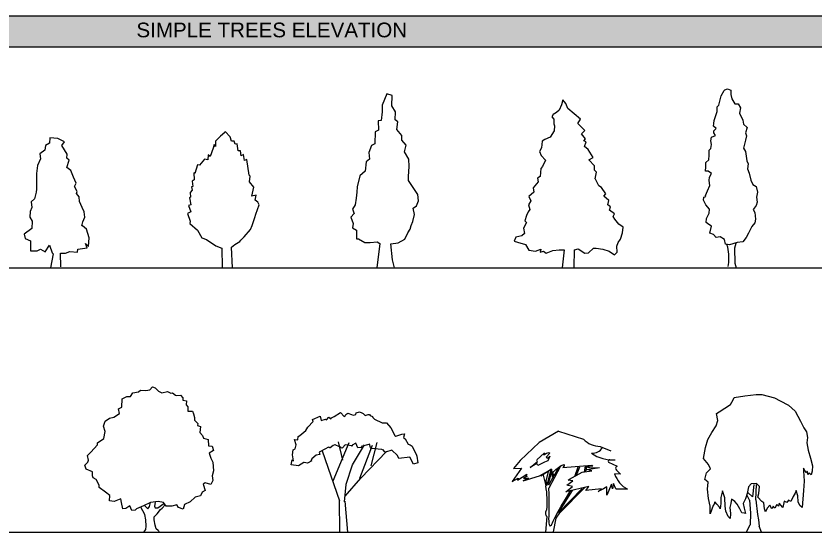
# Model space of a CAD drawing. Header units: millimetres. Extents: x 157249 to 320429, y 217580 to 295459.
# Drawn here: x 222099 to 276411, y 260364 to 295459 of the extents above; entities that cross this region are included whole.
import ezdxf

# ---------------------------------------------------------------- set-up
doc = ezdxf.new("R2010")
doc.units = ezdxf.units.MM
doc.layers.add('www.cad-blocks.net', color=7, linetype='Continuous')
doc.styles.get("Standard").update_dxf_attribs({"font": 'arial.ttf'})

# ---------------------------------------------------------------- blocks, each defined once
blk = doc.blocks.new('A$C0CE4105A')
blk.add_lwpolyline([(2494, 74), (2457, 998), (2801, 1001), (3105, 1111), (3626, 1076), (3654, 1282), (4273, 1356), (4172, 1670), (4380, 1465), (4405, 2045), (4233, 2633), (3956, 2867), (3917, 2867), (3983, 3142), (4118, 3458), (4086, 3802), (3946, 4105), (3766, 4517), (3734, 4831), (3556, 5065), (3594, 5203), (3414, 5546), (3521, 5753), (3341, 6164), (3170, 6615), (2893, 6819), (3056, 7332), (2888, 7468), (2915, 7743), (2567, 8330), (2742, 8568), (2288, 8810), (1737, 8835), (1711, 8491), (1437, 8321), (1400, 8007), (1058, 7768), (1100, 7424), (897, 6971), (832, 6420), (836, 5938), (841, 5359), (803, 5152), (708, 4699), (464, 4491), (507, 4118), (401, 3842), (374, 3458), (543, 3184), (518, 2673), (0, 2286), (71, 2011), (416, 1847), (422, 1159), (559, 1160), (874, 1162), (1109, 1263), (1424, 1098), (1726, 1543), (1907, 1033), (1976, 965), (1777, 0)])
blk = doc.blocks.new('A$C539E6DC1')
blk.add_lwpolyline([(3051, 0), (2998, 1400), (3218, 1581), (3553, 1805), (3626, 1879), (3845, 2102), (4283, 2621), (4387, 2885), (4572, 3434), (4644, 3656), (4860, 4289), (4785, 4468), (4594, 4614), (4665, 4951), (4371, 4875), (4514, 5497), (4216, 5864), (4255, 6232), (4181, 6306), (4025, 7378), (3878, 7304), (3801, 7714), (3655, 7628), (3610, 7965), (3431, 7963), (3385, 8447), (3238, 8404), (3162, 8625), (2983, 8623), (2907, 8918), (2568, 9283), (2537, 9209), (2244, 8954), (1909, 8615), (1912, 8246), (1806, 8393), (1734, 8140), (1549, 7580), (1401, 7695), (1372, 7358), (1150, 7388), (817, 6985), (669, 7015), (495, 6424), (421, 6466), (456, 5982), (309, 5907), (354, 5539), (281, 5506), (314, 5286), (168, 5137), (212, 4800), (139, 4768), (216, 4284), (69, 4252), (220, 3811), (0, 3693), (183, 3179), (153, 3031), (672, 2561), (971, 2048), (1298, 1934), (1934, 1497), (2335, 1353), (2345, 26)])
blk = doc.blocks.new('A$C67D91E75')
blk.add_lwpolyline([(2975, 9), (2824, 556), (2710, 1629), (3225, 1707), (3665, 1963), (3883, 2375), (4029, 2629), (4100, 2893), (4204, 3146), (4316, 3632), (4239, 4073), (4459, 4222), (4603, 4550), (4558, 4992), (4185, 5547), (3929, 5945), (3927, 6208), (3953, 6904), (3949, 7388), (3651, 7902), (3763, 8345), (3465, 8679), (3463, 9006), (3123, 9414), (3192, 9930), (3012, 10076), (3040, 10624), (2784, 11033), (2810, 11728), (2440, 11841), (2120, 11059), (2124, 10617), (2054, 10027), (1865, 9993), (1870, 9362), (1650, 9255), (1625, 8444), (1404, 8326), (1219, 7851), (1264, 7398), (1045, 7218), (976, 6585), (610, 6256), (426, 5518), (397, 5149), (358, 4738), (288, 4295), (112, 3999), (219, 3705), (0, 3450), (151, 3009), (122, 2714), (375, 2569), (380, 1979), (527, 1980), (940, 1720), (1309, 1723), (1782, 1769), (1973, 1655), (1764, 0)])
blk = doc.blocks.new('A$C73D7065E')
blk.add_lwpolyline([(4068, 48), (4101, 1228), (4353, 1304), (4797, 1012), (5061, 1014), (5384, 1343), (5574, 1345), (6017, 1275), (6460, 1131), (6831, 881), (7008, 1061), (6973, 1472), (7077, 1725), (7222, 1947), (7366, 2391), (7406, 2760), (7109, 2978), (6843, 3313), (6736, 3492), (6809, 3682), (6470, 3932), (6542, 4153), (6362, 4299), (6433, 4595), (6094, 4887), (6240, 5035), (5942, 5475), (5762, 5590), (5537, 6030), (5495, 6062), (5607, 6505), (5459, 6651), (5456, 6946), (5085, 7354), (5378, 7503), (5037, 8048), (4783, 8267), (4886, 8563), (4738, 8635), (4852, 8784), (4586, 9119), (4806, 9341), (4328, 9822), (4505, 10118), (3657, 10849), (3507, 11174), (3315, 11436), (3213, 11098), (3068, 10728), (2880, 10579), (2660, 10430), (2556, 10282), (2704, 10104), (2707, 9809), (2740, 9652), (2711, 9325), (2451, 8881), (2083, 8730), (1905, 8613), (1867, 8171), (1721, 7917), (1839, 7655), (2136, 7330), (1919, 6886), (1804, 6770), (1777, 6222), (1588, 6105), (1632, 5852), (1298, 5439), (1343, 5145), (1008, 4847), (1126, 4553), (981, 4299), (1057, 3963), (943, 3815), (839, 3561), (726, 3192), (843, 3077), (625, 2707), (701, 2339), (513, 2190), (114, 2081), (0, 1817), (222, 1745), (781, 1602), (1005, 1204), (1448, 1134), (1815, 1284), (1775, 1062), (1995, 1138), (2186, 992), (2627, 1174), (3069, 1220), (3395, 1223), (3257, 0)])
blk = doc.blocks.new('A$C275E753D')
for p, q in [((1198, 11699), (1401, 12072)), ((1401, 12072), (1447, 12119)), ((1447, 12119), (1632, 12187)), ((1632, 12187), (1845, 12095)), ((1845, 12095), (1867, 11797)), ((1037, 11068), (1198, 11699)), ((1867, 11797), (1916, 11492)), ((1916, 11492), (2131, 11169)), ((925, 10954), (1037, 11068)), ((928, 10629), (925, 10954)), ((2131, 11169), (2363, 11151)), ((2363, 11151), (2504, 10893)), ((2504, 10893), (2441, 10522)), ((720, 10024), (928, 10629)), ((2441, 10522), (2677, 10039)), ((677, 9632), (702, 9818)), ((702, 9818), (720, 10024)), ((2677, 10039), (2725, 9781)), ((2725, 9781), (2959, 9551)), ((864, 9488), (677, 9632)), ((706, 9327), (864, 9488)), ((707, 9188), (706, 9327)), ((2959, 9551), (2843, 9178)), ((499, 8649), (544, 8882)), ((544, 8882), (821, 9003)), ((821, 9003), (707, 9188)), ((2847, 8694), (2712, 8136)), ((2843, 9178), (2917, 8973)), ((2917, 8973), (2847, 8694)), ((547, 8397), (499, 8649)), ((503, 8118), (547, 8397)), ((370, 7348), (394, 7673)), ((391, 7998), (503, 8118)), ((394, 7673), (391, 7998)), ((2712, 8136), (2853, 7905)), ((2853, 7905), (2951, 7275)), ((166, 7161), (370, 7348)), ((168, 6882), (166, 7161)), ((2951, 7275), (3045, 7070)), ((3045, 7070), (2981, 6745)), ((124, 6583), (168, 6882)), ((310, 6585), (124, 6583)), ((543, 6421), (310, 6585)), ((2981, 6745), (3096, 6441)), ((381, 5935), (406, 6168)), ((406, 6168), (543, 6421)), ((3096, 6441), (3219, 5977)), ((3219, 5977), (3361, 5680)), ((274, 5238), (430, 5611)), ((430, 5611), (381, 5935)), ((3361, 5680), (3568, 5542)), ((3568, 5542), (3664, 5145)), ((137, 4932), (274, 5238)), ((157, 4866), (137, 4932)), ((3664, 5145), (3600, 4820)), ((0, 4606), (18, 4818)), ((162, 4282), (0, 4606)), ((18, 4818), (157, 4866)), ((3649, 4475), (3578, 4236)), ((3600, 4820), (3649, 4475)), ((396, 4005), (162, 4282)), ((378, 3727), (396, 4005)), ((3578, 4236), (3374, 3982)), ((3374, 3982), (3489, 3771)), ((171, 3095), (196, 3354)), ((196, 3354), (378, 3727)), ((3489, 3771), (3539, 3307)), ((3539, 3307), (3494, 3054)), ((358, 2957), (171, 3095)), ((544, 2846), (358, 2957)), ((436, 2354), (544, 2846)), ((3291, 2821), (3062, 2355)), ((3494, 3054), (3291, 2821)), ((688, 2263), (436, 2354)), ((856, 2059), (688, 2263)), ((3062, 2355), (2898, 2075)), ((1134, 2107), (856, 2059)), ((1434, 1924), (1134, 2107)), ((1483, 1619), (1434, 1924)), ((2278, 1718), (1762, 1575)), ((2185, 1651), (2095, 1346)), ((2669, 1768), (2278, 1718)), ((2898, 2075), (2669, 1768)), ((1762, 1575), (1483, 1619)), ((1650, 1415), (1576, 1600)), ((1720, 925), (1650, 1415)), ((2095, 1346), (2123, 324)), ((1725, 368), (1720, 925)), ((1680, 89), (1725, 368)), ((2123, 324), (2218, 0))]:
    blk.add_line(p, q)
blk = doc.blocks.new('A$C5F31031D')
for points in [[(4460, 2007), (3990, 1791), (3507, 1575), (3418, 1486), (3202, 1461), (3075, 1791), (2796, 1601), (2580, 1575), (2503, 2007), (2452, 2249), (2007, 2084), (1690, 2122), (1716, 2490), (1411, 2719), (979, 3036), (979, 3176), (788, 3583), (572, 3684), (521, 3824), (521, 4091), (89, 4282), (0, 4536), (216, 4752), (255, 4879), (191, 5209), (407, 5425), (877, 5921), (877, 6073), (1309, 6352), (1385, 6835), (1284, 7191), (1385, 7547), (1690, 7737), (1982, 7814), (2363, 8055), (2287, 8385), (2529, 8487), (2554, 9059), (2859, 9224), (3100, 9224), (3266, 9465), (3647, 9529), (3799, 9656), (4155, 9630), (4422, 9681), (4612, 9872), (4777, 9796), (5018, 9580), (5248, 9465), (5616, 9554), (5845, 9440), (5972, 9465), (6162, 9313), (6251, 9275), (6518, 9313), (6658, 9122), (6658, 8957), (6925, 8932), (6899, 8652), (7001, 8525), (7001, 8220), (7331, 8220), (7382, 8030), (7471, 7788), (7471, 7598), (7687, 7382), (7662, 7242), (7878, 7166), (7814, 6759), (8005, 6568), (8068, 6378), (8385, 6289), (8411, 5857), (8665, 5832), (8741, 5539), (8449, 5374), (8576, 5018), (8716, 4752), (8741, 4155), (8665, 3824), (8716, 3494), (8576, 3227), (8195, 3341), (8043, 3252), (8195, 2820), (7979, 2719), (7878, 2465), (7496, 2363), (7166, 2058), (6785, 1868), (6683, 1550), (6378, 1677), (6251, 1842), (5921, 1766), (5539, 1766), (5349, 2007), (4993, 2084), (4460, 2007)], [(4015, 0), (4155, 165), (4180, 407), (4155, 839), (4079, 1194), (3824, 1702)], [(4079, 1791), (4206, 1677), (4295, 1575), (4396, 1741), (4460, 2007)], [(5057, 25), (4993, 102), (4866, 216), (4777, 457), (4727, 839), (4727, 1029), (4917, 1245), (5159, 1525), (5273, 1626), (5464, 1842)], [(4777, 2007), (4752, 1766), (4777, 1652), (4968, 1652), (5374, 1931)]]:
    blk.add_lwpolyline(points)
blk = doc.blocks.new('A$C77303114')
at = {"lineweight": 0}
for p, q in [((4421, 8097), (4666, 8169)), ((4666, 8169), (4815, 8117)), ((1470, 7642), (1983, 7889)), ((1505, 7524), (1470, 7642)), ((1983, 7889), (2045, 7588)), ((2045, 7588), (2338, 7674)), ((2338, 7674), (2405, 7630)), ((2405, 7630), (2566, 7805)), ((2566, 7805), (2707, 7687)), ((2707, 7687), (2763, 7768)), ((2763, 7768), (2926, 7847)), ((2926, 7847), (3372, 8139)), ((3372, 8139), (3614, 7859)), ((3614, 7859), (3678, 7910)), ((3678, 7910), (3735, 7990)), ((3735, 7990), (3864, 8092)), ((3864, 8092), (4103, 8003)), ((4103, 8003), (4227, 7944)), ((4227, 7944), (4325, 7973)), ((4325, 7973), (4398, 7994)), ((4398, 7994), (4421, 8097)), ((4815, 8117), (4914, 8051)), ((4914, 8051), (5030, 7925)), ((5030, 7925), (5251, 7990)), ((5251, 7990), (5333, 7982)), ((5333, 7982), (5375, 7931)), ((5375, 7931), (5532, 7849)), ((5532, 7849), (5573, 7798)), ((5573, 7798), (5666, 7665)), ((5666, 7665), (6186, 7436)), ((998, 6897), (1142, 7131)), ((1142, 7131), (1505, 7524)), ((6186, 7436), (6399, 7435)), ((6399, 7435), (6481, 7427)), ((6481, 7427), (6781, 7097)), ((6781, 7097), (7051, 6573)), ((480, 6488), (594, 6554)), ((594, 6554), (998, 6897)), ((7051, 6573), (7117, 6529)), ((7117, 6529), (7534, 6652)), ((7534, 6652), (7713, 6673)), ((7713, 6673), (7651, 6431)), ((350, 5939), (246, 6292)), ((246, 6292), (467, 6262)), ((467, 6262), (480, 6488)), ((2869, 3490), (3964, 6083)), ((3531, 4889), (3224, 6145)), ((4412, 6051), (4160, 5914)), ((4532, 5736), (4412, 6051)), ((5440, 4500), (5848, 6092)), ((7651, 6431), (7760, 6336)), ((7760, 6336), (7970, 5983)), ((7970, 5983), (8094, 5924)), ((95, 5261), (158, 5596)), ((158, 5596), (272, 5661)), ((272, 5661), (350, 5939)), ((2345, 5666), (1906, 5441)), ((1906, 5441), (1958, 5265)), ((2112, 5516), (3305, 2127)), ((2508, 5745), (2345, 5666)), ((2532, 5753), (2508, 5745)), ((2557, 5760), (2532, 5753)), ((2614, 5745), (2557, 5760)), ((2647, 5723), (2614, 5745)), ((2672, 5730), (2647, 5723)), ((2866, 5883), (2672, 5730)), ((2988, 5919), (2866, 5883)), ((3013, 5927), (2988, 5919)), ((3294, 5786), (3013, 5927)), ((3318, 5793), (3294, 5786)), ((3385, 5749), (3318, 5793)), ((3417, 5726), (3385, 5749)), ((3475, 5712), (3417, 5726)), ((3499, 5719), (3475, 5712)), ((3677, 5930), (3499, 5719)), ((4120, 5870), (3677, 5930)), ((4153, 5848), (4120, 5870)), ((4160, 5914), (4153, 5848)), ((4189, 4561), (5006, 5939)), ((4794, 5749), (4532, 5736)), ((4674, 3674), (5541, 5909)), ((4751, 3674), (6488, 5478)), ((5290, 5959), (4777, 5808)), ((4777, 5808), (4794, 5749)), ((5339, 5974), (5290, 5959)), ((5409, 5739), (5339, 5974)), ((5450, 5687), (5409, 5739)), ((6164, 5610), (5450, 5687)), ((6222, 5595), (6164, 5610)), ((6247, 5602), (6222, 5595)), ((6372, 5448), (6247, 5602)), ((6430, 5433), (6372, 5448)), ((6846, 5556), (6430, 5433)), ((7245, 5194), (6846, 5556)), ((8094, 5924), (8226, 5835)), ((8226, 5835), (8539, 5225)), ((0, 4579), (71, 4900)), ((71, 4900), (170, 4834)), ((170, 4834), (95, 5261)), ((1382, 4872), (1349, 4894)), ((1405, 4974), (1382, 4872)), ((1704, 5222), (1405, 4974)), ((1958, 5265), (1704, 5222)), ((7330, 4996), (7245, 5194)), ((8074, 5088), (7330, 4996)), ((8319, 4617), (8074, 5088)), ((8539, 5225), (8556, 5166)), ((8556, 5166), (8613, 4704)), ((511, 4504), (0, 4579)), ((876, 4718), (511, 4504)), ((901, 4718), (876, 4718)), ((1131, 4687), (901, 4718)), ((1412, 4840), (1131, 4687)), ((3741, 3263), (4189, 4561)), ((8613, 4704), (8319, 4617)), ((3679, 2449), (4751, 3674)), ((3628, 2051), (3741, 3225)), ((3322, 30), (3305, 2127)), ((3665, 2089), (3832, 0))]:
    blk.add_line(p, q, dxfattribs=at)
blk = doc.blocks.new('A$C328C4936')
for points in [[(3153, 6856), (1832, 6099), (532, 4870), (79, 4327), (631, 4350), (0, 3428), (414, 3664), (355, 3523), (985, 3924), (906, 3783), (1025, 3806), (768, 3664), (1104, 3664), (749, 3475), (1852, 3830), (2680, 4279), (1951, 3806)], [(3153, 6856), (4276, 6502), (4847, 6312)], [(5970, 5816), (6699, 5532)], [(1675, 4917), (2207, 5390), (2128, 5272), (2207, 5272), (2325, 5366), (2483, 5414), (2561, 5366), (2305, 5083), (2424, 5012), (2561, 5154), (2424, 4847), (2187, 4752), (1734, 4516), (1675, 4657), (1222, 4397), (1714, 4799), (1655, 4870)], [(2680, 4114), (2443, 3286), (2483, 3215), (3192, 4445)], [(3271, 4445), (2483, 2979)], [(2680, 4279), (2699, 3995), (2975, 4255), (3330, 4516), (3527, 4587), (3527, 4492), (3448, 4397), (5418, 4539), (5477, 4468), (4985, 4445), (5438, 4374), (5931, 4397)], [(7054, 2931), (6896, 3310), (6817, 2931), (6758, 3262), (6443, 2506), (6423, 3073), (6206, 2931), (5852, 2766), (6069, 2931), (5005, 2813), (5221, 3097), (3645, 2742), (4098, 3097), (3724, 3191), (4118, 3475), (3803, 3523), (3901, 3594), (4768, 4066), (5418, 4161), (5083, 4255), (5931, 4397)], [(4256, 3783), (4492, 4445)], [(4374, 3877), (4591, 4445)], [(4926, 4066), (4985, 4492)], [(5005, 4114), (5064, 4445)], [(6541, 4752), (7132, 4468)], [(2089, 3948), (2286, 3144)], [(2443, 4114), (2286, 3451), (2384, 3191), (2660, 4279)], [(2739, 3735), (2719, 3972)], [(2817, 3830), (2778, 4066)], [(7093, 4208), (7369, 3924), (6955, 3948)], [(2463, 2979), (2480, 2579), (2488, 2212), (2490, 1880), (2488, 1581), (2483, 1317), (2480, 1087), (2479, 892), (2483, 733), (2494, 608), (2511, 517), (2534, 456), (2561, 425), (2593, 419), (2627, 438), (2663, 478), (2699, 538), (2738, 617), (2789, 728), (2862, 884), (2970, 1100), (3125, 1389), (3337, 1765), (3618, 2243), (3980, 2837)], [(2817, 23), (2995, 946), (3231, 1300), (4946, 3026)], [(4748, 2955), (3153, 1300), (4098, 2813)], [(7054, 2931), (7842, 2931)], [(2364, 1064), (2266, 0)]]:
    blk.add_lwpolyline(points)
for centre, radius, start, end in [((6033, 7477), 1662, 224.4703, 267.8322), ((5470, 6154), 791, 264.813, 328.8544), ((6791, 7253), 2344, 233.573, 274.9924), ((6630, 4811), 107, 84.8673, 213.5072), ((7171, 4330), 144, 105.5447, 237.3317), ((8792, 4616), 1955, 199.9891, 240.9046), ((-3804, 2033), 6190, 355.1794, 10.3398), ((2554, 1288), 294, 130.231, 229.769)]:
    blk.add_arc(centre, radius, start, end)
blk = doc.blocks.new('A$C572A42B7')
for p, q in [((2090, 9140), (2797, 9259)), ((2797, 9259), (3573, 9354)), ((3573, 9354), (3971, 9357)), ((3971, 9357), (4813, 9117)), ((1829, 8677), (2003, 8988)), ((2003, 8988), (2090, 9140)), ((4813, 9117), (5213, 8924)), ((5213, 8924), (5771, 8619)), ((886, 8050), (1062, 8184)), ((1062, 8184), (1829, 8677)), ((5771, 8619), (6217, 8225)), ((6217, 8225), (6595, 7539)), ((978, 7584), (886, 8050)), ((561, 6765), (848, 7229)), ((848, 7229), (978, 7584)), ((6595, 7539), (6820, 7080)), ((6820, 7080), (6999, 6816)), ((280, 6296), (561, 6765)), ((6999, 6816), (7071, 6418)), ((127, 5745), (280, 6296)), ((7071, 6418), (7030, 6064)), ((7030, 6064), (7122, 5578)), ((0, 4992), (127, 5745)), ((7122, 5578), (7259, 5023)), ((338, 4597), (0, 4992)), ((7259, 5023), (7396, 4494)), ((473, 4288), (338, 4597)), ((7396, 4494), (7373, 4140)), ((81, 3577), (210, 4021)), ((210, 4021), (473, 4288)), ((6797, 4338), (6798, 4135)), ((6976, 4029), (6797, 4338)), ((6798, 4135), (6826, 3826)), ((6826, 3826), (6848, 3453)), ((7045, 4137), (6976, 4029)), ((7110, 3898), (7045, 4137)), ((7178, 4031), (7110, 3898)), ((7312, 3899), (7178, 4031)), ((7373, 4140), (7312, 3899)), ((322, 3402), (81, 3577)), ((263, 2909), (322, 3402)), ((3242, 3267), (3048, 3064)), ((3595, 3295), (3242, 3267)), ((3799, 3095), (3595, 3295)), ((6848, 3453), (6790, 2828)), ((331, 2271), (263, 2909)), ((1281, 2810), (1171, 2341)), ((1436, 2324), (1281, 2810)), ((3048, 3064), (2963, 2621)), ((3419, 3243), (3318, 2402)), ((3560, 2183), (3596, 3226)), ((3759, 2627), (3799, 3095)), ((6303, 2824), (6216, 2646)), ((6414, 2452), (6303, 2824)), ((6790, 2828), (6710, 1658)), ((449, 1761), (331, 2271)), ((1171, 2341), (1174, 1943)), ((1466, 1769), (1436, 2324)), ((1904, 2240), (1862, 1949)), ((2127, 2083), (1904, 2240)), ((2852, 2266), (2703, 1936)), ((2963, 2621), (2852, 2266)), ((3118, 2161), (2938, 2532)), ((3318, 2402), (3006, 2690)), ((3560, 2183), (3656, 1192)), ((3691, 2361), (3759, 2627)), ((3959, 2079), (3691, 2361)), ((6085, 2405), (5930, 2069)), ((6216, 2646), (6085, 2405)), ((6442, 2054), (6414, 2452)), ((453, 1230), (449, 1761)), ((644, 1806), (453, 1230)), ((713, 1895), (644, 1806)), ((775, 2054), (713, 1895)), ((909, 1897), (775, 2054)), ((1087, 1702), (909, 1897)), ((1132, 1570), (1087, 1702)), ((1174, 1943), (1132, 1570)), ((1513, 1415), (1466, 1769)), ((1862, 1949), (1795, 1664)), ((1795, 1664), (1823, 1266)), ((2280, 1889), (2127, 2083)), ((2459, 1581), (2280, 1889)), ((2703, 1936), (2768, 1627)), ((3118, 2161), (3194, 1277)), ((4098, 1991), (3959, 2079)), ((4146, 1569), (4098, 1991)), ((4498, 1818), (4323, 1614)), ((4632, 1572), (4498, 1818)), ((4738, 1750), (4632, 1572)), ((4853, 1618), (4738, 1750)), ((4984, 1866), (4853, 1618)), ((5092, 1753), (4984, 1866)), ((5135, 1955), (5092, 1753)), ((5384, 1667), (5135, 1955)), ((5488, 2091), (5384, 1667)), ((5665, 2004), (5488, 2091)), ((5778, 2156), (5665, 2004)), ((5930, 2069), (5778, 2156)), ((6551, 1808), (6442, 2054)), ((6710, 1658), (6551, 1808)), ((1667, 1063), (1513, 1415)), ((1823, 1266), (1801, 931)), ((2594, 1316), (2459, 1581)), ((2752, 1292), (2594, 1316)), ((2841, 1249), (2752, 1292)), ((2768, 1627), (2841, 1249)), ((3194, 1277), (3175, 500)), ((3656, 1192), (3728, 839)), ((4211, 1373), (4146, 1569)), ((4323, 1614), (4211, 1373)), ((1801, 931), (1667, 1063)), ((3728, 839), (3776, 397)), ((2914, 11), (3175, 500)), ((3931, 0), (3776, 397))]:
    blk.add_line(p, q)
blk = doc.blocks.new('FORMAT')
at = {"layer": 'www.cad-blocks.net', "true_color": 0x546d8e}
h = blk.add_hatch(color=155, dxfattribs=at)
h.set_gradient(color1=(68, 68, 68), color2=(84, 109, 142), tint=1)
h.paths.add_polyline_path([(164707, 295459), (164707, 293363), (320429, 293363), (320429, 295459)])
at = {"layer": 'www.cad-blocks.net', "color": 155, "true_color": 0x546d8e}
for p, q in [((164707, 295459), (320429, 295459)), ((164707, 293363), (320429, 293363)), ((164707, 293363), (320429, 293363)), ((164578, 278326), (320429, 278326)), ((164578, 260364), (320429, 260364))]:
    blk.add_line(p, q, dxfattribs=at)
at = {"layer": 'www.cad-blocks.net', "insert": (230288, 295008), "char_height": 1000, "attachment_point": 1}
blk.add_mtext_dynamic_manual_height_columns('{\\C255;\\c16777215;SIMPLE TREES ELEVATION}', width=25984.47, gutter_width=12.5, heights=[0], dxfattribs=at)

msp = doc.modelspace()

# ---------------------------------------------------------------- block references
for name, p in [('A$C67D91E75', (244861, 278326)), ('A$C275E753D', (268833, 278326)), ('A$C73D7065E', (255962, 278326)), ('A$C539E6DC1', (233760, 278326)), ('A$C0CE4105A', (222659, 278326)), ('A$C5F31031D', (226773, 260364)), ('A$C572A42B7', (268835, 260364)), ('A$C77303114', (240793, 260364)), ('A$C328C4936', (255827, 260364))]:
    msp.add_blockref(name, p)
at = {"layer": 'www.cad-blocks.net'}
msp.add_blockref('FORMAT', (0, 0), dxfattribs=at)

doc.saveas('drawing.dxf')
